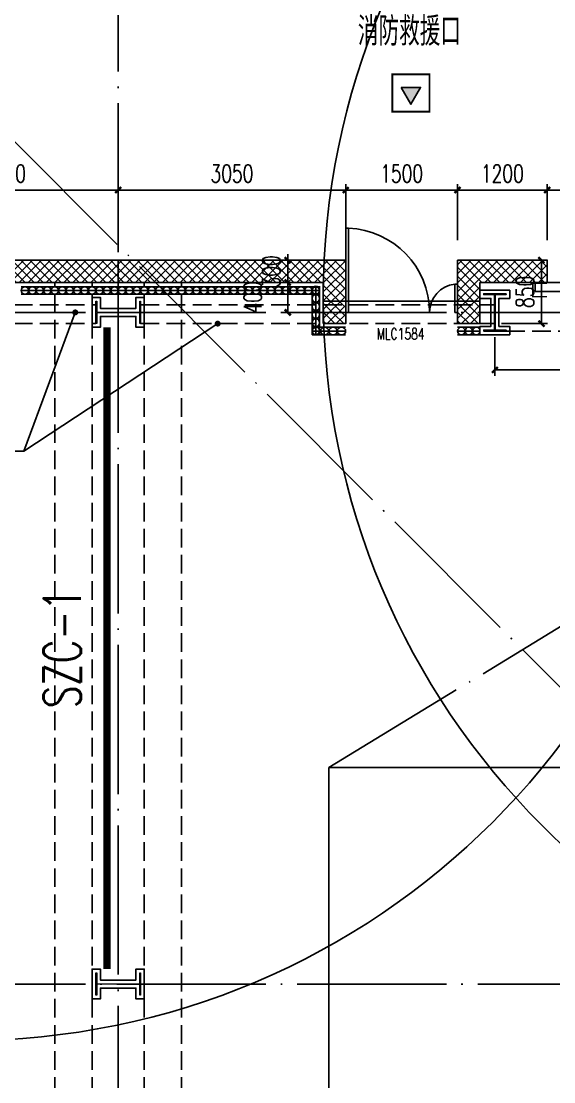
# Model space of a CAD drawing. Extents: x -1313754 to 847533, y 489853 to 941203.
# Drawn here: x -162254 to -155114, y 821510 to 835722 of the extents above; entities that cross this region are included whole.
import ezdxf
from ezdxf.enums import TextEntityAlignment as Align

# ---------------------------------------------------------------- set-up
doc = ezdxf.new("R2010")
doc.units = 0
doc.header["$LTSCALE"] = 1000
doc.header["$MEASUREMENT"] = 0
for name, pattern in [('10平面$0$DASH', [0.35, 0.25, -0.1]), ('CENTER', [2, 1.25, -0.25, 0.25, -0.25]), ('DASH', [0.35, 0.25, -0.1]), ('DOTE', [2.42, 2, -0.2, 0.02, -0.2])]:
    doc.linetypes.add(name, pattern=pattern)
doc.layers.get('Defpoints').update_dxf_attribs({"color": 210})
for name, color, linetype in [('10平面$0$WINDOW', 4, 'Continuous'), ('10平面$0$WINDOW_TEXT', 7, 'Continuous'), ('A-AXIS-DOTE', 14, 'DOTE'), ('A-AXIS-DP', 126, 'Continuous'), ('A-AXIS-SYMB', 3, 'Continuous'), ('A-HATCH-2', 251, 'Continuous'), ('A-HRAIL', 173, 'Continuous'), ('A-LIN-V', 9, 'Continuous'), ('A-SFCE', 30, 'Continuous'), ('A-TEXT', 61, 'Continuous'), ('A-WINDOW', 140, 'Continuous'), ('AS-WALL', 40, 'Continuous'), ('AS-结构边线层', 200, 'Continuous'), ('DIM_SYMB', 3, 'Continuous'), ('PUB_HATCH', 8, 'Continuous'), ('RP-N2-01$0$$0$A-WIND-J', 1, 'Continuous'), ('RP-N2-01$0$A-WIND-J', 3, 'Continuous'), ('SB_ZF消火栓', 10, 'Continuous'), ('WINDOW', 4, 'Continuous'), ('WINDOW_TEXT', 7, 'Continuous')]:
    doc.layers.add(name, color=color, linetype=linetype)
for name, color, linetype, lineweight in [('S-col', 2, 'Continuous', 0), ('THIN', 7, 'Continuous', 0), ('柱间支撑', 6, 'CENTER', 0)]:
    doc.layers.add(name, color=color, linetype=linetype, lineweight=lineweight)
doc.styles.add('10平面$0$_TCH_WINDOW', font='SIMPLEX', dxfattribs={"height": 3.5, "bigfont": 'GBCBIG'})
doc.styles.add('_TCH_DIM', font='SIMPLEX', dxfattribs={"bigfont": 'GBCBIG'})
doc.styles.add('_TCH_DIM_T3', font='SIMPLEX', dxfattribs={"width": 0.705882, "bigfont": 'GBCBIG'})
doc.styles.add('_TCH_WINDOW', font='SIMPLEX', dxfattribs={"height": 3.5, "bigfont": 'GBCBIG'})
doc.styles.add('TSSD_Rein', font='tj-romans1.shx', dxfattribs={"width": 0.7, "bigfont": 'tj-hztxt.shx'})
doc.dimstyles.new('_TCH_ARCH&&80', dxfattribs={"dimtxt": 238, "dimasz": 80, "dimexe": 80, "dimexo": 80, "dimgap": 101, "dimtad": 1, "dimdec": 0, "dimzin": 0, "dimdsep": 46, "dimtxsty": '_TCH_DIM_T3', "dimblk": 'ARCHTICK', "dimcen": 0.09, "dimclrt": 7, "dimazin": 2, "dimtfac": 1, "dimtdec": 0, "dimtix": 1, "dimtmove": 2, "dimatfit": 3, "dimfxl": 0, "dimtolj": 1, "dimtzin": 0, "dimarcsym": 0})
pattern_1 = [(45, (60, 0), (-60.000061, 60.000061), []), (135, (60, 0), (-60.000061, -60.000061), [])]

# ---------------------------------------------------------------- blocks, each defined once
blk = doc.blocks.new('_ArchTick')
at = {"color": 0, "linetype": 'ByBlock', "const_width": 0.4}
blk.add_lwpolyline([(-0.5, -0.5), (0.5, 0.5)], dxfattribs=at)
blk = doc.blocks.new('*D1491')
at = {"layer": 'A-AXIS-DP', "color": 0, "lineweight": -2}
for p, q in [((64832, 26670), (64832, 26150)), ((68032, 26670), (68032, 26150)), ((64832, 26230), (68032, 26230))]:
    blk.add_line(p, q, dxfattribs=at)
at = {"layer": 'Defpoints', "color": 0}
for p in [(64832, 26750), (68032, 26750), (68032, 26230)]:
    blk.add_point(p, dxfattribs=at)
at = {"layer": 'A-AXIS-DP', "color": 0, "lineweight": -2, "xscale": 80, "yscale": 80, "zscale": 80, "rotation": 180}
blk.add_blockref('_ArchTick', (64832, 26230), dxfattribs=at)
at = {"layer": 'A-AXIS-DP', "color": 0, "lineweight": -2, "xscale": 80, "yscale": 80, "zscale": 80}
blk.add_blockref('_ArchTick', (68032, 26230), dxfattribs=at)
at = {"layer": 'A-AXIS-DP', "color": 7, "insert": (66432, 26450), "char_height": 238, "attachment_point": 5, "style": '_TCH_DIM_T3'}
blk.add_mtext('\\A1;3200', dxfattribs=at)
blk = doc.blocks.new('et4564')
at = {"layer": 'PUB_HATCH'}
h = blk.add_hatch(dxfattribs=at)
h.set_pattern_fill('多孔材料', color=256, scale=30, style=0)
h.set_pattern_definition(pattern_1)
h.paths.add_polyline_path([(3700, -50), (3700, 250), (3400, 250)])
h = blk.add_hatch(dxfattribs=at)
h.set_pattern_fill('多孔材料', color=256, scale=30, style=0)
h.set_pattern_definition(pattern_1)
h.paths.add_polyline_path([(3700, -50), (3400, 250), (3400, -300), (3700, -600)])
h = blk.add_hatch(dxfattribs=at)
h.set_pattern_fill('多孔材料', color=256, scale=30, style=0)
h.set_pattern_definition(pattern_1)
h.paths.add_polyline_path([(5500, 250), (5200, 250), (5200, -50)])
h = blk.add_hatch(dxfattribs=at)
h.set_pattern_fill('多孔材料', color=256, scale=30, style=0)
h.set_pattern_definition(pattern_1)
h.paths.add_polyline_path([(5500, 250), (5200, -50), (5200, -600), (5500, -300)])
h = blk.add_hatch(dxfattribs=at)
h.set_pattern_fill('多孔材料', color=256, scale=30, style=0)
h.set_pattern_definition(pattern_1)
h.paths.add_polyline_path([(3700, -600), (3400, -300), (2500, -300), (2500, -600)])
h = blk.add_hatch(dxfattribs=at)
h.set_pattern_fill('多孔材料', color=256, scale=30, style=0)
h.set_pattern_definition(pattern_1)
h.paths.add_polyline_path([(8250, -300), (5500, -300), (5200, -600), (8250, -600)])
at = {"layer": 'AS-WALL'}
for p, q in [((3700, 250), (3400, 250)), ((3400, 250), (3400, -300)), ((3700, -50), (3700, 250)), ((5500, 250), (5200, 250)), ((5200, 250), (5200, -50)), ((5500, 250), (5500, -300)), ((3700, -50), (3700, -600)), ((5200, -50), (5200, -600)), ((3400, -300), (2500, -300)), ((2500, -600), (2500, -300)), ((8250, -300), (5500, -300)), ((8250, -600), (8250, -300)), ((3700, -600), (2500, -600)), ((8250, -600), (5200, -600))]:
    blk.add_line(p, q, dxfattribs=at)
at = {"layer": 'WINDOW'}
for p, q in [((5200, 250), (3700, 250)), ((5200, 150), (3700, 150)), ((5200, 50), (3700, 50)), ((5200, -50), (3700, -50))]:
    blk.add_line(p, q, dxfattribs=at)
at = {"layer": 'WINDOW_TEXT', "style": '_TCH_WINDOW', "width": 0.705882}
blk.add_text('C1584', height=148.8, dxfattribs=at).set_placement((4220, -334))
blk = doc.blocks.new('43243')
at = {"layer": 'AS-结构边线层'}
blk.add_lwpolyline([(-144054, 741420), (-144054, 832220), (-156104, 832220), (-156104, 831970), (-158204, 831970), (-158204, 832220), (-163704, 832220), (-163704, 831970), (-165804, 831970), (-165804, 832220), (-166544, 832220), (-166544, 832390), (-179464, 832390), (-179464, 832220), (-180204, 832220), (-180204, 831970), (-182304, 831970), (-182304, 832220), (-189244, 832220), (-189244, 832390), (-195964, 832390)], dxfattribs=at)
blk = doc.blocks.new('_FZH')
at = {"layer": 'A-HATCH-2'}
blk.add_lwpolyline([(-0.437, -0.25), (-0.437, 0.25), (-0.297, 0.25), (-0.297, 0.067), (0.298, 0.067), (0.298, 0.25), (0.438, 0.25), (0.438, -0.25), (0.298, -0.25), (0.298, -0.068), (-0.297, -0.068), (-0.297, -0.25)], close=True, dxfattribs=at)
at = {"layer": 'S-col'}
blk.add_lwpolyline([(-0.375, -0.188), (-0.375, 0.187), (-0.36, 0.187), (-0.36, 0.005), (0.36, 0.005), (0.36, 0.187), (0.375, 0.187), (0.375, -0.188), (0.36, -0.188), (0.36, -0.005), (-0.36, -0.005), (-0.36, -0.188)], close=True, dxfattribs=at)
blk = doc.blocks.new('342343243')
at = {"layer": 'A-AXIS-DP', "color": 5}
blk.add_lwpolyline([(-155704, 832070), (-155404, 832070), (-155404, 832058), (-155550, 832058), (-155550, 831582), (-155404, 831582), (-155404, 831570), (-155704, 831570), (-155704, 831582), (-155558, 831582), (-155558, 832058), (-155704, 832058), (-155704, 832070)], close=True, dxfattribs=at)
at = {"layer": 'A-HATCH-2'}
blk.add_lwpolyline([(-155754, 832120), (-155354, 832120), (-155354, 832008), (-155500, 832008), (-155500, 831632), (-155354, 831632), (-155354, 831520), (-155754, 831520), (-155754, 831632), (-155608, 831632), (-155608, 832008), (-155754, 832008)], close=True, dxfattribs=at)
blk = doc.blocks.new('w4234324')
at = {"xscale": 800.0000000000005, "yscale": 800.0000000000005, "zscale": 800.0000000000005}
for p in [(-160954, 831820), (-160954, 822820)]:
    blk.add_blockref('_FZH', p, dxfattribs=at)
at = {"layer": 'A-AXIS-DP', "xscale": -1}
blk.add_blockref('342343243', (-311458, 0), dxfattribs=at)
blk = doc.blocks.new('3243243')
at = {"layer": 'A-AXIS-SYMB'}
for p, q in [((-161530, 831820), (-162220, 829960)), ((-159620, 831670), (-162220, 829960)), ((-162220, 829960), (-165430, 829960))]:
    blk.add_line(p, q, dxfattribs=at)
at = {"layer": 'A-AXIS-SYMB', "const_width": 40}
for points in [[(-161523, 831838.8, 1), (-161537, 831801.2, 1)], [(-159603.3, 831681, 1), (-159636.7, 831659, 1)]]:
    blk.add_lwpolyline(points, format="xyb", close=True, dxfattribs=at)
at = {"layer": 'A-HATCH-2', "linetype": 'DASH'}
for p, q in [((-161804.2, 741520), (-161804.2, 832220)), ((-161304.2, 741520), (-161304.2, 832220)), ((-160604.2, 741520), (-160604.2, 832220)), ((-160104.2, 741520), (-160104.2, 832220))]:
    blk.add_line(p, q, dxfattribs=at)
at = {"layer": 'A-SFCE', "color": 2, "linetype": 'DASH'}
for p, q in [((-165854.2, 831920), (-161254.2, 831920)), ((-160654.2, 831920), (-155900.2, 831920)), ((-165854.2, 831670), (-161254.2, 831670)), ((-160654.2, 831670), (-155900.2, 831670))]:
    blk.add_line(p, q, dxfattribs=at)
at = {"layer": 'A-SFCE', "color": 3, "linetype": 'DASH'}
for p, q in [((-155900.2, 831820), (-149508.2, 831820)), ((-155754.2, 831570), (-149654.2, 831570))]:
    blk.add_line(p, q, dxfattribs=at)
blk = doc.blocks.new('RP-N2-01$0$$0$xfjy')
at = {"layer": 'RP-N2-01$0$$0$A-WIND-J'}
h = blk.add_hatch(color=256, dxfattribs=at)
h.dxf.hatch_style = 1
h.paths.add_polyline_path([(1141876, -26214), (1142135, -26214), (1142005, -25989)])
at = {"layer": 'RP-N2-01$0$$0$A-WIND-J', "const_width": 25}
blk.add_lwpolyline([(1141755, -25889), (1141755, -26389), (1142255, -26389), (1142255, -25889)], close=True, dxfattribs=at)
at = {"layer": 'RP-N2-01$0$$0$A-WIND-J'}
for points in [[(1141755, -26389), (1142255, -26389), (1142255, -25889), (1141755, -25889)], [(1141876, -26214), (1142135, -26214), (1142005, -25989)]]:
    blk.add_lwpolyline(points, close=True, dxfattribs=at)
blk = doc.blocks.new('RP-N2-01$0$xfjy')
at = {"layer": 'RP-N2-01$0$$0$A-WIND-J'}
blk.add_blockref('RP-N2-01$0$$0$xfjy', (0, 0), dxfattribs=at)
blk = doc.blocks.new('1232')
at = {"layer": 'RP-N2-01$0$A-WIND-J', "xscale": -1, "rotation": 180}
blk.add_blockref('RP-N2-01$0$xfjy', (-1299035, 808621, 0), dxfattribs=at)
at = {"layer": 'A-TEXT', "style": '_TCH_DIM'}
blk.add_text('消防救援口', height=384.1, dxfattribs=at).set_placement((-157741, 835395, 0))
blk = doc.blocks.new('23124232432')
at = {"layer": '柱间支撑', "const_width": 100}
blk.add_lwpolyline([(-161104, 831620), (-161104, 823020)], dxfattribs=at)
at = {"layer": 'THIN', "style": 'TSSD_Rein', "width": 0.7}
blk.add_text('SZC-1', height=500, rotation=90, dxfattribs=at).set_placement((-161304, 827320), align=Align.BOTTOM_CENTER)
blk = doc.blocks.new('3333')
at = {"layer": 'A-SFCE', "const_width": 20}
blk.add_lwpolyline([(-227064, 766320), (-227064, 766510), (-227244, 766510), (-227244, 766320)], dxfattribs=at)
blk = doc.blocks.new('99平面图例外参$0$$LinePat$圆环')
for points in [[(0, 150), (300, 150)], [(0, 0), (300, 0)], [(0, -150), (300, -150)]]:
    blk.add_lwpolyline(points)
at = {"color": 0}
blk.add_circle((150, 0), 150, dxfattribs=at)
blk = doc.blocks.new('34242343243')
at = {"layer": 'A-HRAIL', "yscale": 0.3333333333333333, "zscale": 0.3333333333333333}
for p, xscale in [((-162154, 832114), -0.3333333333708737), ((-162054, 832114), -0.3333333333708737), ((-161954, 832114), -0.3333333333708737), ((-161854, 832114), -0.3333333333708737), ((-161754, 832114), -0.3333333333708737), ((-161654, 832114), -0.3333333333708737), ((-161554, 832114), -0.3333333333708737), ((-161454, 832114), -0.3333333333708737), ((-161354, 832114), -0.3333333333708737), ((-161254, 832114), -0.3333333333708737), ((-161154, 832114), -0.3333333333708737), ((-161054, 832114), -0.3333333333708737), ((-160954, 832114), -0.3333333333708737), ((-160854, 832114), -0.3333333333708737), ((-160754, 832114), -0.3333333333708737), ((-160654, 832114), -0.3333333333708737), ((-160554, 832114), -0.3333333333708737), ((-160454, 832114), -0.3333333333708737), ((-160354, 832114), -0.3333333333708737), ((-160254, 832114), -0.3333333333708737), ((-160154, 832114), -0.3333333333708737), ((-160054, 832114), -0.3333333333708737), ((-159954, 832114), -0.3333333333708737), ((-159854, 832114), -0.3333333333708737), ((-159754, 832114), -0.3333333333708737), ((-159654, 832114), -0.3333333333708737), ((-159554, 832114), -0.3333333333708737), ((-159454, 832114), -0.3333333333708737), ((-159354, 832114), -0.3333333333708737), ((-159254, 832114), -0.3333333333708737), ((-159154, 832114), -0.3333333333708737), ((-159054, 832114), -0.3333333333708737), ((-158954, 832114), -0.3333333333708737), ((-158854, 832114), -0.3333333333708737), ((-158754, 832114), -0.3333333333708737), ((-158654, 832114), -0.3333333333708737), ((-158554, 832114), -0.3333333333708737), ((-158454, 832114), -0.3333333333708737), ((-158354, 832114), -0.3333333333708737), ((-158254, 832114), -0.3333333333708737), ((-158354, 831570), 0.3750000000093617), ((-158242, 831570), 0.3750000000093617), ((-158129, 831570), 0.3750000000093617), ((-158017, 831570), 0.3750000000093617), ((-156304, 831570), -0.3333333332519073), ((-156204, 831570), -0.3333333332519073), ((-156104, 831570), -0.3333333332519073)]:
    blk.add_blockref('99平面图例外参$0$$LinePat$圆环', p, dxfattribs=dict(at, xscale=xscale))
at = {"layer": 'A-HRAIL', "xscale": 0.3611111227129974, "yscale": 0.3333333333333333, "zscale": 0.3333333333333333, "rotation": 90}
for p in [(-158304, 832062), (-158304, 831953), (-158304, 831845), (-158304, 831737), (-158304, 831628), (-158304, 831520)]:
    blk.add_blockref('99平面图例外参$0$$LinePat$圆环', p, dxfattribs=at)
at = {"layer": 'A-SFCE', "rotation": 90}
blk.add_blockref('3333', (611115, 1059274), dxfattribs=at)
blk = doc.blocks.new('A$C5D961328')
at = {"layer": 'A-LIN-V', "ltscale": 500}
blk.add_circle((350, 40), 10001, dxfattribs=at)
blk = doc.blocks.new('234243242332')
at = {"layer": 'SB_ZF消火栓', "xscale": -1, "rotation": 180}
blk.add_blockref('A$C5D961328', (-163354, 832102), dxfattribs=at)
at = {"layer": 'SB_ZF消火栓', "rotation": 180}
blk.add_blockref('A$C5D961328', (-147854, 832060), dxfattribs=at)
blk = doc.blocks.new('*D725')
at = {"layer": 'A-AXIS-DP', "color": 0, "lineweight": -2}
for p, q in [((-155816, 832520), (-155200, 832520)), ((-155280, 831670), (-155280, 832520)), ((-155816, 831670), (-155200, 831670))]:
    blk.add_line(p, q, dxfattribs=at)
at = {"layer": 'Defpoints', "color": 0}
for p in [(-155896, 832520), (-155280, 832520), (-155896, 831670)]:
    blk.add_point(p, dxfattribs=at)
at = {"layer": 'A-AXIS-DP', "color": 0, "lineweight": -2, "xscale": 80, "yscale": 80, "zscale": 80}
for p, rotation in [((-155280, 832520), 90), ((-155280, 831670), 270)]:
    blk.add_blockref('_ArchTick', p, dxfattribs=dict(at, rotation=rotation))
at = {"layer": 'A-AXIS-DP', "color": 7, "insert": (-155500, 832095), "char_height": 238, "attachment_point": 5, "rotation": 90, "style": '_TCH_DIM_T3'}
blk.add_mtext('\\A1;850', dxfattribs=at)
blk = doc.blocks.new('*D894')
at = {"layer": 'A-AXIS-DP', "color": 0, "lineweight": -2}
for p, q in [((-158350, 832220), (-158761, 832220)), ((-158681, 831820), (-158681, 832220)), ((-158350, 831820), (-158761, 831820))]:
    blk.add_line(p, q, dxfattribs=at)
at = {"layer": 'Defpoints', "color": 0}
for p in [(-158681, 832220), (-158270, 832220), (-158270, 831820)]:
    blk.add_point(p, dxfattribs=at)
at = {"layer": 'A-AXIS-DP', "color": 0, "lineweight": -2, "xscale": 80, "yscale": 80, "zscale": 80}
for p, rotation in [((-158681, 832220), 90), ((-158681, 831820), 270)]:
    blk.add_blockref('_ArchTick', p, dxfattribs=dict(at, rotation=rotation))
at = {"layer": 'A-AXIS-DP', "color": 7, "insert": (-159150, 832020), "char_height": 238, "attachment_point": 5, "rotation": 90, "style": '_TCH_DIM_T3'}
blk.add_mtext('\\A1;400', dxfattribs=at)
blk = doc.blocks.new('*D895')
at = {"layer": 'A-AXIS-DP', "color": 0, "lineweight": -2}
for p, q in [((-158681, 832520), (-158681, 832600)), ((-158350, 832520), (-158761, 832520)), ((-158681, 832220), (-158681, 832520)), ((-158350, 832220), (-158761, 832220)), ((-158681, 832220), (-158681, 832140))]:
    blk.add_line(p, q, dxfattribs=at)
at = {"layer": 'Defpoints', "color": 0}
for p in [(-158681, 832520), (-158270, 832520), (-158270, 832220)]:
    blk.add_point(p, dxfattribs=at)
at = {"layer": 'A-AXIS-DP', "color": 0, "lineweight": -2, "xscale": 80, "yscale": 80, "zscale": 80}
for p, rotation in [((-158681, 832520), 270), ((-158681, 832220), 90)]:
    blk.add_blockref('_ArchTick', p, dxfattribs=dict(at, rotation=rotation))
at = {"layer": 'A-AXIS-DP', "color": 7, "insert": (-158901, 832370), "char_height": 238, "attachment_point": 5, "rotation": 90, "style": '_TCH_DIM_T3'}
blk.add_mtext('\\A1;300', dxfattribs=at)
blk = doc.blocks.new('*D1165')
at = {"layer": 'A-AXIS-DP', "color": 0, "lineweight": -2}
for p, q in [((-164004, 832790), (-164004, 833540)), ((-164004, 833460), (-160954, 833460)), ((-160954, 832790), (-160954, 833540))]:
    blk.add_line(p, q, dxfattribs=at)
at = {"layer": 'Defpoints', "color": 0}
for p in [(-160954, 833460), (-164004, 832710), (-160954, 832710)]:
    blk.add_point(p, dxfattribs=at)
at = {"layer": 'A-AXIS-DP', "color": 0, "lineweight": -2, "xscale": 80, "yscale": 80, "zscale": 80, "rotation": 180}
blk.add_blockref('_ArchTick', (-164004, 833460), dxfattribs=at)
at = {"layer": 'A-AXIS-DP', "color": 0, "lineweight": -2, "xscale": 80, "yscale": 80, "zscale": 80}
blk.add_blockref('_ArchTick', (-160954, 833460), dxfattribs=at)
at = {"layer": 'A-AXIS-DP', "color": 7, "insert": (-162479, 833680), "char_height": 238, "attachment_point": 5, "style": '_TCH_DIM_T3'}
blk.add_mtext('\\A1;3050', dxfattribs=at)
blk = doc.blocks.new('*D1166')
at = {"layer": 'A-AXIS-DP', "color": 0, "lineweight": -2}
for p, q in [((-160954, 832790), (-160954, 833540)), ((-160954, 833460), (-157904, 833460)), ((-157904, 832790), (-157904, 833540))]:
    blk.add_line(p, q, dxfattribs=at)
at = {"layer": 'Defpoints', "color": 0}
for p in [(-157904, 833460), (-160954, 832710), (-157904, 832710)]:
    blk.add_point(p, dxfattribs=at)
at = {"layer": 'A-AXIS-DP', "color": 0, "lineweight": -2, "xscale": 80, "yscale": 80, "zscale": 80, "rotation": 180}
blk.add_blockref('_ArchTick', (-160954, 833460), dxfattribs=at)
at = {"layer": 'A-AXIS-DP', "color": 0, "lineweight": -2, "xscale": 80, "yscale": 80, "zscale": 80}
blk.add_blockref('_ArchTick', (-157904, 833460), dxfattribs=at)
at = {"layer": 'A-AXIS-DP', "color": 7, "insert": (-159429, 833680), "char_height": 238, "attachment_point": 5, "style": '_TCH_DIM_T3'}
blk.add_mtext('\\A1;3050', dxfattribs=at)
blk = doc.blocks.new('*D1167')
at = {"layer": 'A-AXIS-DP', "color": 0, "lineweight": -2}
for p, q in [((-157904, 832790), (-157904, 833540)), ((-157904, 833460), (-156404, 833460)), ((-156404, 832790), (-156404, 833540))]:
    blk.add_line(p, q, dxfattribs=at)
at = {"layer": 'Defpoints', "color": 0}
for p in [(-156404, 833460), (-157904, 832710), (-156404, 832710)]:
    blk.add_point(p, dxfattribs=at)
at = {"layer": 'A-AXIS-DP', "color": 0, "lineweight": -2, "xscale": 80, "yscale": 80, "zscale": 80, "rotation": 180}
blk.add_blockref('_ArchTick', (-157904, 833460), dxfattribs=at)
at = {"layer": 'A-AXIS-DP', "color": 0, "lineweight": -2, "xscale": 80, "yscale": 80, "zscale": 80}
blk.add_blockref('_ArchTick', (-156404, 833460), dxfattribs=at)
at = {"layer": 'A-AXIS-DP', "color": 7, "insert": (-157154, 833680), "char_height": 238, "attachment_point": 5, "style": '_TCH_DIM_T3'}
blk.add_mtext('\\A1;1500', dxfattribs=at)
blk = doc.blocks.new('*D1168')
at = {"layer": 'A-AXIS-DP', "color": 0, "lineweight": -2}
for p, q in [((-156404, 832790), (-156404, 833540)), ((-156404, 833460), (-155204, 833460)), ((-155204, 832790), (-155204, 833540))]:
    blk.add_line(p, q, dxfattribs=at)
at = {"layer": 'Defpoints', "color": 0}
for p in [(-155204, 833460), (-156404, 832710), (-155204, 832710)]:
    blk.add_point(p, dxfattribs=at)
at = {"layer": 'A-AXIS-DP', "color": 0, "lineweight": -2, "xscale": 80, "yscale": 80, "zscale": 80, "rotation": 180}
blk.add_blockref('_ArchTick', (-156404, 833460), dxfattribs=at)
at = {"layer": 'A-AXIS-DP', "color": 0, "lineweight": -2, "xscale": 80, "yscale": 80, "zscale": 80}
blk.add_blockref('_ArchTick', (-155204, 833460), dxfattribs=at)
at = {"layer": 'A-AXIS-DP', "color": 7, "insert": (-155804, 833680), "char_height": 238, "attachment_point": 5, "style": '_TCH_DIM_T3'}
blk.add_mtext('\\A1;1200', dxfattribs=at)
blk = doc.blocks.new('*D1169')
at = {"layer": 'A-AXIS-DP', "color": 0, "lineweight": -2}
for p, q in [((-155204, 832790), (-155204, 833540)), ((-155204, 833460), (-152704, 833460)), ((-152704, 832790), (-152704, 833540))]:
    blk.add_line(p, q, dxfattribs=at)
at = {"layer": 'Defpoints', "color": 0}
for p in [(-152704, 833460), (-155204, 832710), (-152704, 832710)]:
    blk.add_point(p, dxfattribs=at)
at = {"layer": 'A-AXIS-DP', "color": 0, "lineweight": -2, "xscale": 80, "yscale": 80, "zscale": 80, "rotation": 180}
blk.add_blockref('_ArchTick', (-155204, 833460), dxfattribs=at)
at = {"layer": 'A-AXIS-DP', "color": 0, "lineweight": -2, "xscale": 80, "yscale": 80, "zscale": 80}
blk.add_blockref('_ArchTick', (-152704, 833460), dxfattribs=at)
at = {"layer": 'A-AXIS-DP', "color": 7, "insert": (-153954, 833680), "char_height": 238, "attachment_point": 5, "style": '_TCH_DIM_T3'}
blk.add_mtext('\\A1;2500', dxfattribs=at)
blk = doc.blocks.new('10平面$0$$DorLib2D$00000126')
at = {"color": 0, "linetype": 'Continuous'}
for p, q in [((-0.532, 0.5), (-0.532, 0.9)), ((0.532, 0.9), (0.532, 0.5))]:
    blk.add_line(p, q, dxfattribs=at)
at = {"color": 0, "linetype": '10平面$0$DASH'}
for p, q in [((-0.532, 0.9), (0.532, 0.9)), ((-0.532, 0.5), (0.532, 0.5))]:
    blk.add_line(p, q, dxfattribs=at)
blk = doc.blocks.new('DOOR2DLIB$SYSLIB$00000123')
at = {"color": 0}
for p, q in [((0.475, -0.0014), (0.475, 0.7521)), ((0.475, 0.7521), (0.5, 0.7521)), ((0.5, -0.0014), (0.5, 0.7521)), ((-0.5, 0), (-0.5, 0.252)), ((-0.475, 0.252), (-0.5, 0.252)), ((-0.475, 0), (-0.475, 0.252)), ((-0.475, 0), (-0.5, 0)), ((0.475, -0.0014), (0.5, -0.0014))]:
    blk.add_line(p, q, dxfattribs=at)
for centre, radius, start, end in [((0.5046, -0.0019), 0.7546, 92.24927, 179.72377), ((-0.5008, 0.0026), 0.2508, 359.78987, 84.09744)]:
    blk.add_arc(centre, radius, start, end, dxfattribs=at)
blk = doc.blocks.new('dote')
at = {"layer": 'A-AXIS-DOTE'}
for p, q in [((76882.2, 10800), (46882.2, 40800)), ((59782.2, -68993.9), (59782.2, 36662.3)), ((76282.2, 27000), (-41310, 27000)), ((76282.2, 18000), (-41310, 18000))]:
    blk.add_line(p, q, dxfattribs=at)
at = {"layer": 'A-AXIS-DP'}
dim = blk.add_aligned_dim(p1=(64832.2, 26750), p2=(68032.2, 26750), distance=-520, dimstyle='_TCH_ARCH&&80', dxfattribs=at)
dim.commit()
dim.dimension.update_dxf_attribs({"geometry": '*D1491', "text_midpoint": (66432.2, 26450)})

msp = doc.modelspace()

# ---------------------------------------------------------------- hatches: boundary and pattern name
at = {"layer": 'PUB_HATCH'}
h = msp.add_hatch(dxfattribs=at)
h.set_pattern_fill('多孔材料', color=256, scale=30, style=0)
h.set_pattern_definition(pattern_1)
h.paths.add_polyline_path([(-160954.2, 832220), (-158204.2, 832220), (-157904.2, 832520), (-160954.2, 832520)])
h = msp.add_hatch(dxfattribs=at)
h.set_pattern_fill('多孔材料', color=256, scale=30, style=0)
h.set_pattern_definition(pattern_1)
h.paths.add_polyline_path([(-158204.2, 831670), (-157904.2, 831970), (-157904.2, 832520), (-158204.2, 832220)])
h = msp.add_hatch(dxfattribs=at)
h.set_pattern_fill('多孔材料', color=256, scale=30, style=0)
h.set_pattern_definition(pattern_1)
h.paths.add_polyline_path([(-156404.2, 832520), (-156104.2, 832220), (-155204.2, 832220), (-155204.2, 832520)])
h = msp.add_hatch(dxfattribs=at)
h.set_pattern_fill('多孔材料', color=256, scale=30, style=0)
h.set_pattern_definition(pattern_1)
h.paths.add_polyline_path([(-156404.2, 831970), (-156104.2, 831670), (-156104.2, 832220), (-156404.2, 832520)])
h = msp.add_hatch(dxfattribs=at)
h.set_pattern_fill('多孔材料', color=256, scale=30, style=0)
h.set_pattern_definition(pattern_1)
h.paths.add_polyline_path([(-158204.2, 831670), (-157904.2, 831670), (-157904.2, 831970)])
h = msp.add_hatch(dxfattribs=at)
h.set_pattern_fill('多孔材料', color=256, scale=30, style=0)
h.set_pattern_definition(pattern_1)
h.paths.add_polyline_path([(-156404.2, 831970), (-156404.2, 831670), (-156104.2, 831670)])

# ---------------------------------------------------------------- linework, layer by layer
at = {"layer": '10平面$0$WINDOW'}
msp.add_line((-157904.2, 831970), (-156404.2, 831970), dxfattribs=at)
at = {"layer": 'A-AXIS-DOTE'}
msp.add_line((-158130, 825720), (-147454.2, 832220), dxfattribs=at)
at = {"layer": 'A-SFCE'}
msp.add_lwpolyline([(-158130, 816220), (-154730, 816220), (-154730, 825720), (-158130, 825720)], close=True, dxfattribs=at)
at = {"layer": 'AS-WALL'}
for p, q in [((-160954.2, 832520), (-157904.2, 832520)), ((-160954.2, 832520), (-160954.2, 832220)), ((-157904.2, 831970), (-157904.2, 832520)), ((-156404.2, 832520), (-155204.2, 832520)), ((-156404.2, 831970), (-156404.2, 832520)), ((-155204.2, 832520), (-155204.2, 832220)), ((-160954.2, 832220), (-158204.2, 832220)), ((-158204.2, 831670), (-158204.2, 832220)), ((-156104.2, 832220), (-155204.2, 832220)), ((-156104.2, 831670), (-156104.2, 832220)), ((-157904.2, 831670), (-157904.2, 831970)), ((-156404.2, 831970), (-156404.2, 831670)), ((-158204.2, 831670), (-157904.2, 831670)), ((-156404.2, 831670), (-156104.2, 831670))]:
    msp.add_line(p, q, dxfattribs=at)

# ---------------------------------------------------------------- block references
msp.add_blockref('1232', (0, 0))
at = {"xscale": -1, "rotation": 180}
msp.add_blockref('et4564', (-169204.2, 831920), dxfattribs=at)
at = {"layer": '10平面$0$WINDOW'}
ref = msp.add_blockref('DOOR2DLIB$SYSLIB$00000123', (-157154.2, 831820), dxfattribs=dict(at, xscale=-1500, yscale=1500, zscale=300, rotation=4.446737740979565e-11))
ref.add_attrib('A', 'MLC1584', (-157486.7, 831458.1), dxfattribs={"layer": '10平面$0$WINDOW_TEXT', "ltscale": 500, "height": 148.75, "style": '10平面$0$_TCH_WINDOW', "width": 0.705882})
ref = msp.add_blockref('10平面$0$$DorLib2D$00000126', (-152704.2, 832370), dxfattribs=dict(at, xscale=5000, yscale=-300, zscale=300))
ref.add_attrib('A', 'JLM5050', (-153058, 832365.6), dxfattribs={"layer": '10平面$0$WINDOW_TEXT', "ltscale": 500, "height": 148.75, "style": '10平面$0$_TCH_WINDOW', "width": 0.705882})
at = {"layer": 'A-AXIS-DP'}
msp.add_blockref('3243243', (0, 0), dxfattribs=at)
at = {"layer": 'A-WINDOW'}
for name in ['43243', 'w4234324']:
    msp.add_blockref(name, (0, 0), dxfattribs=at)
at = {"layer": 'AS-WALL'}
msp.add_blockref('dote', (-220736.4, 804820), dxfattribs=at)
at = {"layer": 'DIM_SYMB'}
msp.add_blockref('34242343243', (0, 0), dxfattribs=at)
at = {"layer": 'SB_ZF消火栓', "linetype": 'Continuous'}
msp.add_blockref('234243242332', (0, 0), dxfattribs=at)
at = {"layer": '柱间支撑'}
msp.add_blockref('23124232432', (0, 0), dxfattribs=at)

# ---------------------------------------------------------------- dimensions: what is measured, and where the dimension line sits
at = {"layer": 'A-AXIS-DP'}
for p1, p2, distance, picture, middle in [((-164004.2, 832710), (-160954.2, 832710), 750, '*D1165', (-162479.2, 833680)), ((-160954.2, 832710), (-157904.2, 832710), 750, '*D1166', (-159429.2, 833680)), ((-157904.2, 832710), (-156404.2, 832710), 750, '*D1167', (-157154.2, 833680)), ((-156404.2, 832710), (-155204.2, 832710), 750, '*D1168', (-155804.2, 833680)), ((-155204.2, 832710), (-152704.2, 832710), 750, '*D1169', (-153954.2, 833680)), ((-158270, 832220), (-158270, 832520), 410.7, '*D895', (-158900.7, 832370)), ((-155895.8, 831670), (-155895.8, 832520), -615.8, '*D725', (-155500, 832095))]:
    dim = msp.add_aligned_dim(p1=p1, p2=p2, distance=distance, dimstyle='_TCH_ARCH&&80', dxfattribs=at)
    dim.commit()
    dim.dimension.update_dxf_attribs({"geometry": picture, "text_midpoint": middle})
dim = msp.add_linear_dim(base=(-158680.7, 832220), p1=(-158270, 831820), p2=(-158270, 832220), angle=90, dimstyle='_TCH_ARCH&&80', dxfattribs=at)
dim.commit()
dim.dimension.update_dxf_attribs({"geometry": '*D894', "text_midpoint": (-159150, 832020), "dimtype": 129})

doc.saveas('drawing.dxf')
